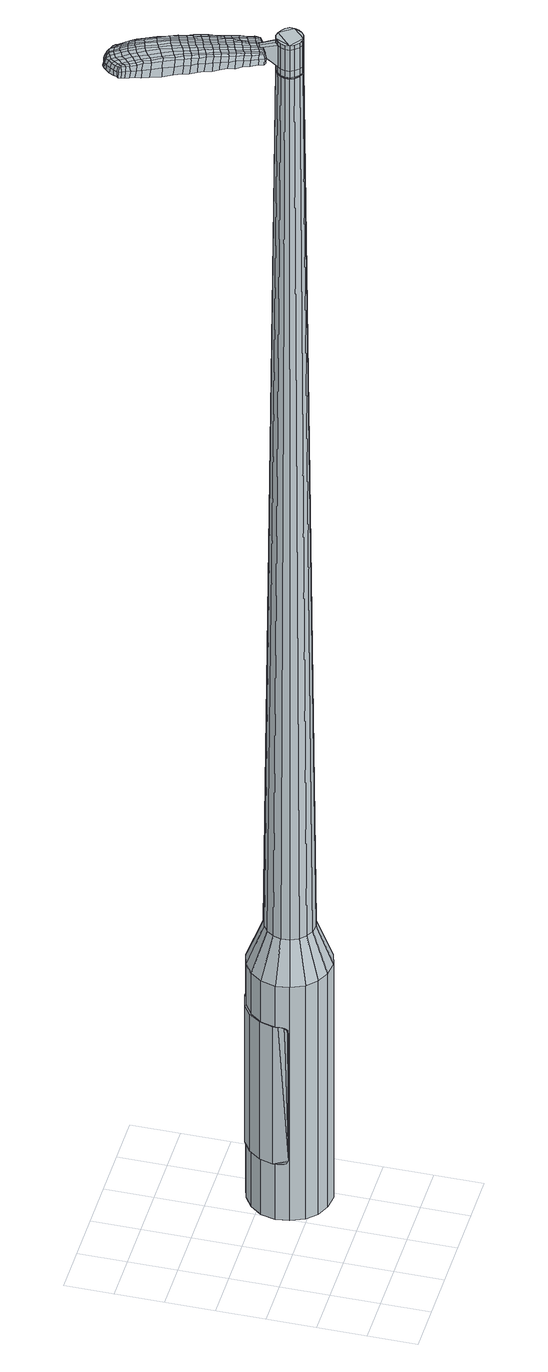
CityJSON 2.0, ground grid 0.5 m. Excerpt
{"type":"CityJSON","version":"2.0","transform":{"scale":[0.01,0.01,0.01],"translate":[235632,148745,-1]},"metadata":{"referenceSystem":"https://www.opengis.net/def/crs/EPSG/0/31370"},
"CityObjects":{
"object1":{"type":"GenericCityObject","attributes":{"cluster":117,"mean_distance_to_centroid":0.227,"new_centroid_x":235633.43,"new_centroid_y":148746.26,"mean_distance_to_camera":7.78,"H1":11.06,"H2":11.5,"Z_final":112.47,"cluster2":-1,"proj_x":235638.01,"proj_y":148744.16,"id_line":62722,"bearing_l":24.56,"distance":5.03,"orientation":"left","G_obj":114.56},"geometry":[{"type":"MultiSurface","lod":"2","boundaries":[[[0,1,2,3]],[[1,4,5,2]],[[4,6,7,5]],[[6,8,9,7]],[[8,10,11,9]],[[10,12,13,11]],[[12,14,15,13]],[[14,16,17,15]],[[16,18,19,17]],[[18,20,21,19]],[[20,22,23,21]],[[22,24,25,23]],[[24,26,27,25]],[[26,28,29,27]],[[28,30,31,29]],[[30,32,33,31]],[[32,34,35,33]],[[34,0,3,35]],[[36,37,38,39]],[[38,40,41,42]],[[41,43,42]],[[42,44,45,46]],[[45,47,46]],[[46,48,49,50]],[[49,51,50]],[[42,46,50,38]],[[50,52,39,38]],[[53,36,39]],[[2,5,7,35]],[[7,9,11,15]],[[11,13,15]],[[15,17,19,23]],[[19,21,23]],[[23,25,27,31]],[[27,29,31]],[[15,23,31,7]],[[31,33,35,7]],[[3,2,35]],[[1,0,54,55]],[[0,34,56,54]],[[34,32,57,56]],[[32,30,58,57]],[[30,28,59,58]],[[28,26,60,59]],[[26,24,61,60]],[[24,22,62,61]],[[22,20,63,62]],[[20,18,64,63]],[[18,16,65,64]],[[16,14,66,65]],[[14,12,67,66]],[[12,10,68,67]],[[10,8,69,68]],[[8,6,70,69]],[[6,4,71,70]],[[4,1,55,71]],[[55,54,72,73]],[[54,56,74,72]],[[56,57,75,74]],[[57,58,76,75]],[[58,59,77,76]],[[59,60,78,77]],[[60,61,79,78]],[[61,62,80,79]],[[62,63,81,80]],[[63,64,82,81]],[[64,65,83,82]],[[65,66,84,83]],[[66,67,85,84]],[[67,68,86,85]],[[68,69,87,86]],[[69,70,88,87]],[[70,71,89,88]],[[71,55,73,89]],[[90,91,92,93]],[[74,94,91,90]],[[95,96,94,74]],[[97,98,96,95]],[[99,100,98,97]],[[101,102,100,99]],[[103,104,102,101]],[[105,106,104,103]],[[107,108,106,105]],[[109,110,108,107]],[[83,111,110,109]],[[112,113,111,83]],[[114,115,113,112]],[[116,117,115,114]],[[118,119,117,116]],[[88,120,119,118]],[[89,121,120,88]],[[93,92,121,89]],[[122,123,124,125]],[[126,122,125,127]],[[128,126,127,129]],[[130,128,129,131]],[[132,130,131,133]],[[134,132,133,135]],[[136,134,135,137]],[[138,136,137,139]],[[140,138,139,141]],[[142,140,141,143]],[[144,142,143,145]],[[146,144,145,147]],[[148,146,147,149]],[[150,148,149,151]],[[152,150,151,153]],[[154,152,153,155]],[[73,72,90,93]],[[72,74,90]],[[75,95,74]],[[75,76,97,95]],[[76,77,99,97]],[[77,78,101,99]],[[78,79,103,101]],[[79,80,105,103]],[[80,81,107,105]],[[81,82,109,107]],[[82,83,109]],[[84,112,83]],[[84,85,114,112]],[[85,86,116,114]],[[86,87,118,116]],[[87,88,118]],[[73,93,89]],[[156,157,92,91]],[[157,121,92]],[[158,119,120]],[[158,159,117,119]],[[159,160,115,117]],[[160,161,113,115]],[[161,111,113]],[[162,110,111]],[[162,163,108,110]],[[163,164,106,108]],[[164,165,104,106]],[[165,166,102,104]],[[166,167,100,102]],[[167,168,98,100]],[[168,169,96,98]],[[169,94,96]],[[156,91,94]],[[39,52,154,170]],[[157,156,171,155]],[[53,39,170,123]],[[156,94,124,171]],[[36,53,123,122]],[[94,169,125,124]],[[37,36,122,126]],[[169,168,127,125]],[[38,37,126,128]],[[168,167,129,127]],[[40,38,128,130]],[[167,166,131,129]],[[41,40,130,132]],[[166,165,133,131]],[[43,41,132,134]],[[165,164,135,133]],[[42,43,134,136]],[[164,163,137,135]],[[44,42,136,138]],[[163,162,139,137]],[[45,44,138,140]],[[162,111,141,139]],[[47,45,140,142]],[[111,161,143,141]],[[46,47,142,144]],[[161,160,145,143]],[[48,46,144,146]],[[160,159,147,145]],[[49,48,146,148]],[[159,158,149,147]],[[51,49,148,150]],[[158,120,151,149]],[[50,51,150,152]],[[120,121,153,151]],[[52,50,152,154]],[[121,157,155,153]],[[154,155,172,173]],[[155,171,174,172]],[[171,124,175,174]],[[124,123,176,175]],[[123,170,177,176]],[[170,154,173,177]],[[178,179,180,181]],[[182,178,181,183]],[[178,182,184,185]],[[179,178,185,186]],[[187,188,189,190]],[[191,187,190,192]],[[187,191,193,194]],[[188,187,194,195]],[[196,197,198,199]],[[200,196,199,201]],[[196,200,202,203]],[[197,196,203,204]],[[205,206,207,208]],[[209,205,208,210]],[[205,209,211,212]],[[206,205,212,213]],[[214,215,216,217]],[[218,214,217,219]],[[214,218,220,221]],[[215,214,221,222]],[[223,224,225,226]],[[227,223,226,228]],[[223,227,229,230]],[[224,223,230,231]],[[232,233,234,235]],[[224,232,235,225]],[[232,224,231,236]],[[233,232,236,237]],[[238,239,240,241]],[[233,238,241,234]],[[238,233,237,242]],[[239,238,242,243]],[[244,182,183,245]],[[239,244,245,240]],[[244,239,243,246]],[[182,244,246,184]],[[247,248,249,250]],[[251,247,250,252]],[[247,251,253,254]],[[248,247,254,255]],[[256,257,258,259]],[[248,256,259,249]],[[256,248,255,260]],[[257,256,260,261]],[[262,263,264,265]],[[257,262,265,258]],[[262,257,261,266]],[[263,262,266,267]],[[268,269,270,271]],[[263,268,271,264]],[[268,263,267,272]],[[269,268,272,273]],[[274,179,186,275]],[[269,274,275,270]],[[274,269,273,276]],[[179,274,276,180]],[[277,278,279,280]],[[281,277,280,282]],[[277,281,283,284]],[[278,277,284,285]],[[286,287,288,289]],[[278,286,289,279]],[[286,278,285,290]],[[287,286,290,291]],[[292,293,294,295]],[[287,292,295,288]],[[292,287,291,296]],[[293,292,296,297]],[[298,191,192,299]],[[293,298,299,294]],[[298,293,297,300]],[[191,298,300,193]],[[301,302,303,304]],[[305,301,304,306]],[[301,305,307,308]],[[302,301,308,309]],[[310,311,312,313]],[[302,310,313,303]],[[310,302,309,314]],[[311,310,314,315]],[[316,317,318,319]],[[311,316,319,312]],[[316,311,315,320]],[[317,316,320,321]],[[322,323,324,325]],[[317,322,325,318]],[[322,317,321,326]],[[323,322,326,327]],[[328,188,195,329]],[[323,328,329,324]],[[328,323,327,330]],[[188,328,330,189]],[[331,217,216,332]],[[333,331,332,334]],[[331,333,335,336]],[[217,331,336,219]],[[337,333,334,338]],[[339,337,338,340]],[[337,339,341,342]],[[333,337,342,335]],[[343,339,340,344]],[[345,343,344,346]],[[343,345,347,348]],[[339,343,348,341]],[[349,345,346,350]],[[351,349,350,352]],[[349,351,353,354]],[[345,349,354,347]],[[355,351,352,356]],[[206,355,356,207]],[[355,206,213,357]],[[351,355,357,353]],[[358,359,204,203]],[[360,358,203,202]],[[358,360,361,362]],[[359,358,362,363]],[[364,365,363,362]],[[366,364,362,361]],[[364,366,367,368]],[[365,364,368,369]],[[370,371,369,368]],[[372,370,368,367]],[[370,372,373,374]],[[371,370,374,375]],[[376,377,375,374]],[[378,376,374,373]],[[376,378,211,209]],[[377,376,209,210]],[[379,380,381,382]],[[281,379,382,283]],[[379,281,282,383]],[[380,379,383,384]],[[385,200,201,386]],[[380,385,386,381]],[[385,380,384,387]],[[200,385,387,202]],[[388,389,390,391]],[[227,388,391,229]],[[388,227,228,392]],[[389,388,392,393]],[[394,395,396,397]],[[389,394,397,390]],[[394,389,393,398]],[[395,394,398,399]],[[400,197,204,401]],[[395,400,401,396]],[[400,395,399,402]],[[197,400,402,198]],[[403,404,405,406]],[[185,403,406,186]],[[403,185,184,407]],[[404,403,407,408]],[[409,410,411,412]],[[404,409,412,405]],[[409,404,408,413]],[[410,409,413,414]],[[415,208,207,416]],[[410,415,416,411]],[[415,410,414,417]],[[208,415,417,210]],[[418,419,420,421]],[[190,418,421,192]],[[418,190,189,422]],[[419,418,422,423]],[[424,212,211,425]],[[419,424,425,420]],[[424,419,423,426]],[[212,424,426,213]],[[427,428,429,430]],[[305,427,430,307]],[[427,305,306,431]],[[428,427,431,432]],[[433,218,219,434]],[[428,433,434,429]],[[433,428,432,435]],[[218,433,435,220]],[[436,437,438,439]],[[251,436,439,253]],[[436,251,252,440]],[[437,436,440,441]],[[442,443,444,445]],[[437,442,445,438]],[[442,437,441,446]],[[443,442,446,447]],[[448,215,222,449]],[[443,448,449,444]],[[448,443,447,450]],[[215,448,450,216]],[[451,452,441,440]],[[250,451,440,252]],[[451,250,249,453]],[[452,451,453,454]],[[455,456,447,446]],[[452,455,446,441]],[[455,452,454,457]],[[456,455,457,458]],[[459,332,216,450]],[[456,459,450,447]],[[459,456,458,460]],[[332,459,460,334]],[[461,462,463,464]],[[308,461,464,309]],[[461,308,307,430]],[[462,461,430,429]],[[465,336,335,466]],[[462,465,466,463]],[[465,462,429,434]],[[336,465,434,219]],[[467,468,454,453]],[[259,467,453,249]],[[467,259,258,469]],[[468,467,469,470]],[[471,472,458,457]],[[468,471,457,454]],[[471,468,470,473]],[[472,471,473,474]],[[475,338,334,460]],[[472,475,460,458]],[[475,472,474,476]],[[338,475,476,340]],[[477,478,479,480]],[[314,477,480,315]],[[477,314,309,464]],[[478,477,464,463]],[[481,342,341,482]],[[478,481,482,479]],[[481,478,463,466]],[[342,481,466,335]],[[483,484,470,469]],[[265,483,469,258]],[[483,265,264,485]],[[484,483,485,486]],[[487,488,474,473]],[[484,487,473,470]],[[487,484,486,489]],[[488,487,489,490]],[[491,344,340,476]],[[488,491,476,474]],[[491,488,490,492]],[[344,491,492,346]],[[493,494,495,496]],[[320,493,496,321]],[[493,320,315,480]],[[494,493,480,479]],[[497,348,347,498]],[[494,497,498,495]],[[497,494,479,482]],[[348,497,482,341]],[[499,500,486,485]],[[271,499,485,264]],[[499,271,270,501]],[[500,499,501,502]],[[503,504,490,489]],[[500,503,489,486]],[[503,500,502,505]],[[504,503,505,506]],[[507,350,346,492]],[[504,507,492,490]],[[507,504,506,508]],[[350,507,508,352]],[[509,510,511,512]],[[326,509,512,327]],[[509,326,321,496]],[[510,509,496,495]],[[513,354,353,514]],[[510,513,514,511]],[[513,510,495,498]],[[354,513,498,347]],[[515,516,502,501]],[[275,515,501,270]],[[515,275,186,406]],[[516,515,406,405]],[[517,518,506,505]],[[516,517,505,502]],[[517,516,405,412]],[[518,517,412,411]],[[519,356,352,508]],[[518,519,508,506]],[[519,518,411,416]],[[356,519,416,207]],[[520,521,423,422]],[[330,520,422,189]],[[520,330,327,512]],[[521,520,512,511]],[[522,357,213,426]],[[521,522,426,423]],[[522,521,511,514]],[[357,522,514,353]],[[523,524,384,383]],[[280,523,383,282]],[[523,280,279,525]],[[524,523,525,526]],[[527,360,202,387]],[[524,527,387,384]],[[527,524,526,528]],[[360,527,528,361]],[[529,530,531,532]],[[230,529,532,231]],[[529,230,229,391]],[[530,529,391,390]],[[533,534,535,536]],[[530,533,536,531]],[[533,530,390,397]],[[534,533,397,396]],[[537,359,363,538]],[[534,537,538,535]],[[537,534,396,401]],[[359,537,401,204]],[[539,540,526,525]],[[289,539,525,279]],[[539,289,288,541]],[[540,539,541,542]],[[543,366,361,528]],[[540,543,528,526]],[[543,540,542,544]],[[366,543,544,367]],[[545,546,547,548]],[[236,545,548,237]],[[545,236,231,532]],[[546,545,532,531]],[[549,550,551,552]],[[546,549,552,547]],[[549,546,531,536]],[[550,549,536,535]],[[553,365,369,554]],[[550,553,554,551]],[[553,550,535,538]],[[365,553,538,363]],[[555,556,542,541]],[[295,555,541,288]],[[555,295,294,557]],[[556,555,557,558]],[[559,372,367,544]],[[556,559,544,542]],[[559,556,558,560]],[[372,559,560,373]],[[561,562,563,564]],[[242,561,564,243]],[[561,242,237,548]],[[562,561,548,547]],[[565,566,567,568]],[[562,565,568,563]],[[565,562,547,552]],[[566,565,552,551]],[[569,371,375,570]],[[566,569,570,567]],[[569,566,551,554]],[[371,569,554,369]],[[571,572,558,557]],[[299,571,557,294]],[[571,299,192,421]],[[572,571,421,420]],[[573,378,373,560]],[[572,573,560,558]],[[573,572,420,425]],[[378,573,425,211]],[[574,575,408,407]],[[246,574,407,184]],[[574,246,243,564]],[[575,574,564,563]],[[576,577,414,413]],[[575,576,413,408]],[[576,575,563,568]],[[577,576,568,567]],[[578,377,210,417]],[[577,578,417,414]],[[578,577,567,570]],[[377,578,570,375]],[[579,580,581,582]],[[582,581,583,584]],[[585,583,581,586]],[[586,581,580,587]],[[588,589,590,591]],[[591,590,592,593]],[[594,592,590,595]],[[595,590,589,596]],[[597,598,599,600]],[[600,599,601,602]],[[603,601,599,604]],[[604,599,598,605]],[[606,607,608,609]],[[609,608,610,611]],[[612,610,608,613]],[[613,608,607,614]],[[615,616,617,618]],[[618,617,619,620]],[[621,619,617,622]],[[622,617,616,623]],[[624,625,626,627]],[[627,626,628,629]],[[630,628,626,631]],[[631,626,625,632]],[[633,634,635,636]],[[636,635,625,624]],[[632,625,635,637]],[[637,635,634,638]],[[639,640,641,642]],[[642,641,634,633]],[[638,634,641,643]],[[643,641,640,644]],[[584,583,645,646]],[[646,645,640,639]],[[644,640,645,647]],[[647,645,583,585]],[[648,649,650,651]],[[651,650,652,653]],[[654,652,650,655]],[[655,650,649,656]],[[657,658,659,660]],[[660,659,649,648]],[[656,649,659,661]],[[661,659,658,662]],[[663,664,665,666]],[[666,665,658,657]],[[662,658,665,667]],[[667,665,664,668]],[[669,670,671,672]],[[672,671,664,663]],[[668,664,671,673]],[[673,671,670,674]],[[587,580,675,676]],[[676,675,670,669]],[[674,670,675,677]],[[677,675,580,579]],[[678,679,680,681]],[[681,680,682,683]],[[684,682,680,685]],[[685,680,679,686]],[[687,688,689,690]],[[690,689,679,678]],[[686,679,689,691]],[[691,689,688,692]],[[693,694,695,696]],[[696,695,688,687]],[[692,688,695,697]],[[697,695,694,698]],[[593,592,699,700]],[[700,699,694,693]],[[698,694,699,701]],[[701,699,592,594]],[[702,703,704,705]],[[705,704,706,707]],[[708,706,704,709]],[[709,704,703,710]],[[711,712,713,714]],[[714,713,703,702]],[[710,703,713,715]],[[715,713,712,716]],[[717,718,719,720]],[[720,719,712,711]],[[716,712,719,721]],[[721,719,718,722]],[[723,724,725,726]],[[726,725,718,717]],[[722,718,725,727]],[[727,725,724,728]],[[596,589,729,730]],[[730,729,724,723]],[[728,724,729,731]],[[731,729,589,588]],[[615,618,732,733]],[[733,732,734,735]],[[736,734,732,737]],[[737,732,618,620]],[[735,734,738,739]],[[739,738,740,741]],[[742,740,738,743]],[[743,738,734,736]],[[741,740,744,745]],[[745,744,746,747]],[[748,746,744,749]],[[749,744,740,742]],[[747,746,750,751]],[[751,750,752,753]],[[754,752,750,755]],[[755,750,746,748]],[[753,752,756,757]],[[757,756,607,606]],[[614,607,756,758]],[[758,756,752,754]],[[605,759,760,604]],[[604,760,761,603]],[[762,761,760,763]],[[763,760,759,764]],[[764,765,766,763]],[[763,766,767,762]],[[768,767,766,769]],[[769,766,765,770]],[[770,771,772,769]],[[769,772,773,768]],[[774,773,772,775]],[[775,772,771,776]],[[776,777,778,775]],[[775,778,779,774]],[[612,779,778,610]],[[610,778,777,611]],[[780,781,782,783]],[[783,782,682,684]],[[683,682,782,784]],[[784,782,781,785]],[[602,601,786,787]],[[787,786,781,780]],[[785,781,786,788]],[[788,786,601,603]],[[789,790,791,792]],[[792,791,628,630]],[[629,628,791,793]],[[793,791,790,794]],[[795,796,797,798]],[[798,797,790,789]],[[794,790,797,799]],[[799,797,796,800]],[[605,598,801,802]],[[802,801,796,795]],[[800,796,801,803]],[[803,801,598,597]],[[804,805,806,807]],[[807,806,586,587]],[[585,586,806,808]],[[808,806,805,809]],[[810,811,812,813]],[[813,812,805,804]],[[809,805,812,814]],[[814,812,811,815]],[[606,609,816,817]],[[817,816,811,810]],[[815,811,816,818]],[[818,816,609,611]],[[819,820,821,822]],[[822,821,591,593]],[[588,591,821,823]],[[823,821,820,824]],[[612,613,825,826]],[[826,825,820,819]],[[824,820,825,827]],[[827,825,613,614]],[[828,829,830,831]],[[831,830,706,708]],[[707,706,830,832]],[[832,830,829,833]],[[620,619,834,835]],[[835,834,829,828]],[[833,829,834,836]],[[836,834,619,621]],[[837,838,839,840]],[[840,839,652,654]],[[653,652,839,841]],[[841,839,838,842]],[[843,844,845,846]],[[846,845,838,837]],[[842,838,845,847]],[[847,845,844,848]],[[623,616,849,850]],[[850,849,844,843]],[[848,844,849,851]],[[851,849,616,615]],[[842,852,853,841]],[[841,853,651,653]],[[648,651,853,854]],[[853,852,854]],[[848,855,856,847]],[[847,856,852,842]],[[854,852,856,857]],[[857,856,855,858]],[[615,733,859,851]],[[851,859,855,848]],[[858,855,859,860]],[[860,859,733,735]],[[861,862,863,864]],[[864,863,709,710]],[[708,709,863,831]],[[831,863,862,828]],[[736,737,865,866]],[[866,865,862,861]],[[828,862,865,835]],[[835,865,737,620]],[[854,867,660,648]],[[657,660,867,868]],[[868,867,869]],[[858,870,871,857]],[[857,871,867,854]],[[869,867,871,872]],[[872,871,870,873]],[[735,739,874,860]],[[860,874,870,858]],[[873,870,874,875]],[[875,874,739,741]],[[876,877,878,879]],[[879,878,715,716]],[[710,715,878,864]],[[864,878,877,861]],[[742,743,880,881]],[[881,880,877,876]],[[861,877,880,866]],[[866,880,743,736]],[[869,882,883,868]],[[868,883,666,657]],[[663,666,883,884]],[[884,883,882,885]],[[873,886,887,872]],[[872,887,882,869]],[[885,882,887,888]],[[888,887,886,889]],[[741,745,890,875]],[[875,890,886,873]],[[889,886,890,891]],[[891,890,745,747]],[[892,893,894,895]],[[895,894,721,722]],[[716,721,894,879]],[[879,894,893,876]],[[748,749,896,897]],[[897,896,893,892]],[[876,893,896,881]],[[881,896,749,742]],[[885,898,899,884]],[[884,899,672,663]],[[669,672,899,900]],[[900,899,898,901]],[[889,902,903,888]],[[888,903,898,885]],[[901,898,903,904]],[[904,903,902,905]],[[747,751,906,891]],[[891,906,902,889]],[[905,902,906,907]],[[907,906,751,753]],[[908,909,910,911]],[[911,910,727,728]],[[722,727,910,895]],[[895,910,909,892]],[[754,755,912,913]],[[913,912,909,908]],[[892,909,912,897]],[[897,912,755,748]],[[901,914,915,900]],[[900,915,676,669]],[[587,676,915,807]],[[807,915,914,804]],[[905,916,917,904]],[[904,917,914,901]],[[804,914,917,813]],[[813,917,916,810]],[[753,757,918,907]],[[907,918,916,905]],[[810,916,918,817]],[[817,918,757,606]],[[824,919,920,823]],[[823,920,731,588]],[[728,731,920,911]],[[911,920,919,908]],[[614,758,921,827]],[[827,921,919,824]],[[908,919,921,913]],[[913,921,758,754]],[[785,922,923,784]],[[784,923,681,683]],[[678,681,923,924]],[[924,923,922,925]],[[603,761,926,788]],[[788,926,922,785]],[[925,922,926,927]],[[927,926,761,762]],[[928,929,930,931]],[[931,930,631,632]],[[630,631,930,792]],[[792,930,929,789]],[[932,933,934,935]],[[935,934,929,928]],[[789,929,934,798]],[[798,934,933,795]],[[764,759,936,937]],[[937,936,933,932]],[[795,933,936,802]],[[802,936,759,605]],[[925,938,939,924]],[[924,939,690,678]],[[687,690,939,940]],[[940,939,938,941]],[[762,767,942,927]],[[927,942,938,925]],[[941,938,942,943]],[[943,942,767,768]],[[944,945,946,947]],[[947,946,637,638]],[[632,637,946,931]],[[931,946,945,928]],[[948,949,950,951]],[[951,950,945,944]],[[928,945,950,935]],[[935,950,949,932]],[[770,765,952,953]],[[953,952,949,948]],[[932,949,952,937]],[[937,952,765,764]],[[941,954,955,940]],[[940,955,696,687]],[[693,696,955,956]],[[956,955,954,957]],[[768,773,958,943]],[[943,958,954,941]],[[957,954,958,959]],[[959,958,773,774]],[[960,961,962,963]],[[963,962,643,644]],[[638,643,962,947]],[[947,962,961,944]],[[964,965,966,967]],[[967,966,961,960]],[[944,961,966,951]],[[951,966,965,948]],[[776,771,968,969]],[[969,968,965,964]],[[948,965,968,953]],[[953,968,771,770]],[[957,970,971,956]],[[956,971,700,693]],[[593,700,971,822]],[[822,971,970,819]],[[774,779,972,959]],[[959,972,970,957]],[[819,970,972,826]],[[826,972,779,612]],[[809,973,974,808]],[[808,974,647,585]],[[644,647,974,963]],[[963,974,973,960]],[[815,975,976,814]],[[814,976,973,809]],[[960,973,976,967]],[[967,976,975,964]],[[611,777,977,818]],[[818,977,975,815]],[[964,975,977,969]],[[969,977,777,776]],[[579,582,181,180]],[[582,584,183,181]],[[594,595,194,193]],[[595,596,195,194]],[[597,600,199,198]],[[600,602,201,199]],[[621,622,221,220]],[[622,623,222,221]],[[624,627,226,225]],[[627,629,228,226]],[[633,636,235,234]],[[636,624,225,235]],[[639,642,241,240]],[[642,633,234,241]],[[584,646,245,183]],[[646,639,240,245]],[[654,655,254,253]],[[655,656,255,254]],[[656,661,260,255]],[[661,662,261,260]],[[662,667,266,261]],[[667,668,267,266]],[[668,673,272,267]],[[673,674,273,272]],[[674,677,276,273]],[[677,579,180,276]],[[684,685,284,283]],[[685,686,285,284]],[[686,691,290,285]],[[691,692,291,290]],[[692,697,296,291]],[[697,698,297,296]],[[698,701,300,297]],[[701,594,193,300]],[[702,705,304,303]],[[705,707,306,304]],[[711,714,313,312]],[[714,702,303,313]],[[717,720,319,318]],[[720,711,312,319]],[[723,726,325,324]],[[726,717,318,325]],[[596,730,329,195]],[[730,723,324,329]],[[780,783,382,381]],[[783,684,283,382]],[[602,787,386,201]],[[787,780,381,386]],[[629,793,392,228]],[[793,794,393,392]],[[794,799,398,393]],[[799,800,399,398]],[[800,803,402,399]],[[803,597,198,402]],[[707,832,431,306]],[[832,833,432,431]],[[833,836,435,432]],[[836,621,220,435]],[[837,840,439,438]],[[840,654,253,439]],[[843,846,445,444]],[[846,837,438,445]],[[623,850,449,222]],[[850,843,444,449]],[[978,979,980,981]],[[982,983,981,980]],[[984,985,986,987]],[[988,989,990,991]],[[979,992,993,980]],[[994,982,980,993]],[[995,984,987,996]],[[997,998,989,988]],[[992,999,1000,993]],[[1000,1001,994,993]],[[1002,995,996,1003]],[[1004,998,997,1005]],[[999,1006,1007,1000]],[[1007,1008,1001,1000]],[[1009,1002,1003,1010]],[[1011,1004,1005,1012]],[[1013,1014,1015,1016]],[[1017,1018,1014,1013]],[[1017,1019,1020,1018]],[[1019,1021,1022,1020]],[[1023,1024,1025,1026]],[[1027,1028,1024,1023]],[[1029,1030,1028,1027]],[[1031,1032,1030,1029]],[[1026,1015,1014,1023]],[[1023,1014,1018,1027]],[[1018,1020,1029,1027]],[[1020,1022,1031,1029]],[[987,986,983,982]],[[996,987,982,994]],[[1001,1003,996,994]],[[1008,1010,1003,1001]],[[988,991,985,984]],[[997,988,984,995]],[[1005,997,995,1002]],[[1012,1005,1002,1009]],[[989,1013,1016,990]],[[998,1017,1013,989]],[[1019,1017,998,1004]],[[1021,1019,1004,1011]],[[1033,1034,1035,1036]],[[1035,1037,1038,1039]],[[1035,1039,1040,1041]],[[1035,1041,1036]],[[1042,1033,1036,1043]],[[1044,1043,1036,1045]],[[1046,1045,1036]],[[1047,1035,1034,1048]],[[1049,1047,1048,1050]],[[1051,1049,1050,1052]],[[1053,1051,1052,1054]],[[1055,1053,1054,1056]],[[1056,1057,1058,1059]],[[1056,1059,1060,1061]],[[1056,1061,1062,1063]],[[1062,1064,1065,1066]],[[1062,1066,1067,1068]],[[1062,1068,1063]],[[1056,1063,1055]],[[1069,1070,1034,1033]],[[1071,1072,1037,1035]],[[1073,1074,1046,1036]],[[1070,1075,1048,1034]],[[1076,1071,1035,1047]],[[1075,1077,1050,1048]],[[1078,1076,1047,1049]],[[1077,1079,1052,1050]],[[1080,1078,1049,1051]],[[1079,1081,1054,1052]],[[1082,1080,1051,1053]],[[1081,1083,1056,1054]],[[1084,1082,1053,1055]],[[1083,1085,1057,1056]],[[1086,1087,1064,1062]],[[1088,1084,1055,1063]],[[1058,1057,1085,1089]],[[1059,1058,1089,1090]],[[1060,1059,1090,1091]],[[1061,1060,1091,1092]],[[1062,1061,1092,1086]],[[1093,1069,1033,1042]],[[1094,1093,1042,1043]],[[1095,1094,1043,1044]],[[1096,1095,1044,1045]],[[1074,1096,1045,1046]],[[1038,1037,1072,1097]],[[1065,1064,1087,1098]],[[1039,1038,1097,1099]],[[1040,1039,1099,1100]],[[1041,1040,1100,1101]],[[1036,1041,1101,1073]],[[1066,1065,1098,1102]],[[1067,1066,1102,1103]],[[1068,1067,1103,1104]],[[1063,1068,1104,1088]]]}]}
},
"vertices":[
[123,165,384],[137,169,384],[137,169,96],[123,165,96],[152,167,384],[152,167,96],[165,161,384],[165,161,96],[175,150,384],[175,150,96],[181,137,384],[181,137,96],[183,122,384],[183,122,96],[179,108,384],[179,108,96],[170,96,384],[170,96,96],[158,88,384],[158,88,96],[144,84,384],[144,84,96],[129,86,384],[129,86,96],[116,92,384],[116,92,96],[106,102,384],[106,102,96],[100,116,384],[100,116,96],[98,130,384],[98,130,96],[102,145,384],[102,145,96],[111,157,384],[111,157,96],[128,132,1524],[127,128,1524],[127,123,1524],[135,139,1524],[129,119,1524],[133,115,1524],[142,113,1524],[137,113,1524],[146,114,1524],[150,117,1524],[154,125,1524],[153,121,1524],[154,130,1524],[152,134,1524],[144,139,1524],[148,137,1524],[139,140,1524],[131,136,1524],[130,149,429],[138,152,429],[123,144,429],[118,137,429],[115,129,429],[116,120,429],[120,112,429],[126,106,429],[134,102,429],[143,101,429],[151,103,429],[158,108,429],[163,116,429],[166,124,429],[165,133,429],[161,141,429],[155,147,429],[147,151,429],[135,139,1483],[139,140,1483],[131,136,1483],[128,132,1483],[127,128,1483],[127,123,1483],[129,119,1483],[133,115,1483],[137,113,1483],[142,113,1483],[146,114,1483],[150,117,1483],[153,121,1483],[154,125,1483],[154,130,1483],[152,134,1483],[148,137,1483],[144,139,1483],[135,138,1483],[135,138,1485],[139,139,1485],[139,139,1483],[131,136,1485],[129,132,1483],[129,132,1485],[128,128,1483],[128,128,1485],[128,123,1483],[128,123,1485],[130,119,1483],[130,119,1485],[133,116,1483],[133,116,1485],[137,114,1483],[137,114,1485],[142,114,1483],[142,114,1485],[146,115,1483],[146,115,1485],[150,117,1485],[152,121,1483],[152,121,1485],[153,125,1483],[153,125,1485],[153,130,1483],[153,130,1485],[151,134,1483],[151,134,1485],[148,137,1485],[144,139,1485],[128,132,1519],[131,136,1519],[131,136,1493],[128,132,1493],[127,128,1519],[127,128,1493],[127,123,1519],[127,123,1493],[129,119,1519],[129,119,1493],[133,115,1519],[133,115,1493],[137,113,1519],[137,113,1493],[142,113,1519],[142,113,1493],[146,114,1519],[146,114,1493],[150,117,1519],[150,117,1493],[153,121,1519],[153,121,1493],[154,125,1519],[154,125,1493],[154,130,1519],[154,130,1493],[152,134,1519],[152,134,1493],[148,137,1519],[148,137,1493],[144,139,1519],[144,139,1493],[139,140,1519],[139,140,1493],[135,139,1485],[139,140,1485],[152,134,1485],[154,130,1485],[154,125,1485],[153,121,1485],[146,114,1485],[142,113,1485],[137,113,1485],[133,115,1485],[129,119,1485],[127,123,1485],[127,128,1485],[128,132,1485],[135,139,1519],[135,139,1493],[130,157,1513],[130,157,1518],[127,156,1513],[124,154,1513],[124,154,1518],[127,156,1518],[114,231,1519],[117,225,1518],[118,226,1509],[115,233,1510],[111,239,1519],[112,241,1510],[110,238,1526],[113,230,1525],[116,223,1525],[79,215,1519],[82,209,1518],[84,209,1525],[81,215,1525],[75,223,1519],[77,223,1526],[73,224,1510],[77,216,1510],[80,210,1509],[64,289,1519],[68,291,1519],[67,292,1513],[64,290,1513],[61,287,1519],[61,287,1513],[62,285,1524],[65,288,1524],[68,289,1524],[95,222,1530],[98,215,1529],[101,217,1529],[98,223,1530],[91,230,1531],[95,232,1531],[88,229,1530],[92,220,1530],[95,214,1529],[129,149,1512],[131,150,1512],[131,151,1517],[129,150,1517],[126,147,1512],[126,149,1517],[126,148,1506],[129,149,1506],[131,151,1506],[88,284,1519],[90,282,1519],[91,283,1512],[89,286,1512],[87,286,1518],[88,288,1512],[86,285,1522],[87,284,1523],[89,281,1524],[92,277,1519],[95,273,1519],[96,274,1512],[93,279,1512],[91,277,1524],[94,271,1525],[98,267,1519],[101,260,1519],[102,262,1511],[99,269,1511],[97,266,1526],[100,259,1526],[106,250,1519],[107,252,1510],[105,248,1526],[141,162,1513],[138,169,1513],[137,168,1518],[140,161,1517],[143,157,1512],[142,157,1516],[143,158,1506],[142,164,1507],[139,171,1507],[136,176,1514],[133,183,1515],[132,182,1520],[135,175,1519],[136,178,1507],[134,185,1507],[130,190,1515],[127,197,1516],[127,196,1522],[129,189,1521],[131,192,1508],[128,199,1508],[125,204,1517],[122,211,1517],[121,210,1524],[124,203,1523],[126,206,1508],[123,213,1509],[119,218,1518],[118,216,1524],[120,220,1509],[55,270,1519],[56,267,1519],[58,267,1524],[57,271,1523],[55,273,1518],[56,273,1522],[53,273,1512],[54,271,1512],[55,267,1512],[58,262,1519],[60,257,1519],[61,257,1525],[59,263,1524],[56,263,1512],[58,258,1512],[62,252,1519],[65,244,1519],[67,244,1526],[64,251,1526],[60,252,1511],[63,245,1511],[70,234,1519],[72,234,1526],[68,234,1510],[113,150,1513],[110,157,1513],[108,157,1507],[112,150,1507],[116,145,1512],[115,145,1506],[117,146,1516],[115,150,1517],[111,156,1518],[106,163,1514],[103,170,1515],[101,170,1507],[105,164,1507],[108,163,1519],[104,170,1520],[99,176,1515],[96,183,1516],[94,184,1508],[98,177,1508],[101,176,1521],[97,183,1522],[92,190,1517],[89,196,1517],[87,197,1509],[90,190,1508],[94,189,1523],[91,196,1524],[86,203,1518],[84,203,1509],[87,202,1524],[126,155,1519],[129,156,1519],[123,161,1520],[126,163,1520],[121,160,1520],[124,154,1519],[120,168,1522],[123,169,1522],[117,175,1523],[120,176,1523],[114,174,1523],[117,167,1521],[114,182,1524],[116,183,1524],[111,188,1525],[113,190,1525],[108,187,1525],[111,180,1524],[108,195,1526],[110,196,1526],[105,202,1527],[107,203,1527],[101,201,1527],[105,194,1526],[101,209,1528],[104,210,1528],[98,207,1528],[66,285,1527],[70,287,1527],[63,283,1526],[65,279,1527],[68,281,1528],[72,283,1528],[71,275,1529],[74,277,1529],[67,273,1528],[70,266,1530],[74,269,1530],[77,270,1530],[77,262,1531],[80,263,1531],[73,260,1530],[77,252,1531],[81,254,1531],[84,255,1531],[86,242,1531],[89,243,1531],[83,240,1531],[55,275,1518],[56,278,1519],[55,278,1513],[54,275,1513],[56,274,1523],[57,277,1523],[58,282,1519],[57,283,1513],[59,281,1524],[85,288,1518],[83,289,1518],[83,288,1523],[85,286,1523],[86,289,1513],[83,290,1513],[79,291,1519],[75,292,1519],[76,290,1524],[79,289,1523],[79,292,1513],[75,292,1513],[71,292,1519],[72,290,1524],[71,292,1513],[112,229,1528],[110,228,1528],[113,221,1528],[114,222,1527],[108,237,1528],[107,236,1529],[107,227,1529],[104,226,1530],[107,219,1529],[110,220,1528],[104,235,1529],[101,234,1530],[101,225,1530],[104,218,1529],[98,233,1531],[82,216,1528],[84,217,1529],[80,225,1529],[78,223,1528],[86,209,1527],[88,210,1528],[88,218,1529],[84,227,1530],[91,212,1528],[118,144,1512],[120,145,1512],[120,146,1517],[118,145,1517],[117,144,1506],[119,145,1506],[123,146,1512],[123,147,1517],[122,147,1506],[142,155,1512],[141,154,1512],[141,155,1506],[143,156,1506],[141,156,1517],[140,155,1517],[139,153,1512],[136,152,1512],[136,153,1506],[139,154,1506],[138,154,1517],[136,153,1517],[134,151,1512],[134,152,1506],[133,152,1517],[139,161,1519],[138,160,1519],[136,167,1520],[135,167,1520],[136,159,1519],[133,158,1519],[133,166,1520],[130,165,1520],[131,157,1519],[128,164,1520],[116,150,1519],[118,151,1519],[114,157,1520],[112,157,1520],[121,152,1519],[117,159,1520],[134,174,1521],[132,174,1521],[131,181,1522],[129,181,1522],[130,173,1521],[127,172,1521],[127,180,1522],[125,178,1523],[125,170,1522],[122,177,1523],[109,163,1521],[111,164,1521],[108,171,1522],[106,170,1522],[114,166,1521],[111,172,1522],[128,188,1523],[126,187,1523],[125,195,1524],[124,194,1524],[124,186,1523],[122,185,1524],[121,193,1525],[119,192,1525],[119,184,1524],[116,191,1525],[102,177,1523],[104,177,1523],[101,184,1524],[99,183,1524],[107,179,1524],[104,186,1525],[123,202,1525],[121,201,1525],[120,209,1526],[118,208,1526],[119,200,1526],[116,199,1526],[116,207,1527],[113,206,1527],[113,198,1526],[110,204,1527],[95,190,1525],[98,191,1525],[94,197,1526],[92,196,1526],[101,192,1526],[98,199,1527],[117,215,1527],[115,215,1527],[113,214,1527],[110,212,1528],[107,211,1528],[89,203,1527],[91,204,1527],[94,205,1528],[57,272,1525],[58,275,1525],[58,269,1526],[59,271,1526],[60,279,1526],[62,275,1527],[86,284,1525],[84,286,1525],[85,282,1526],[88,281,1525],[80,287,1525],[77,288,1526],[79,284,1527],[82,283,1526],[73,287,1526],[75,283,1527],[60,264,1526],[61,266,1527],[62,258,1527],[64,260,1528],[64,269,1528],[67,263,1529],[90,277,1526],[88,277,1527],[91,272,1528],[93,271,1527],[85,278,1527],[81,278,1528],[84,272,1529],[88,272,1528],[78,278,1528],[81,271,1530],[65,252,1528],[66,254,1529],[68,245,1528],[70,246,1529],[70,257,1529],[73,249,1530],[96,266,1528],[94,266,1528],[97,258,1529],[99,258,1528],[91,266,1529],[87,265,1530],[91,257,1530],[94,258,1530],[84,265,1530],[88,256,1531],[73,234,1529],[75,236,1529],[79,238,1530],[104,248,1528],[102,247,1529],[99,247,1530],[96,246,1530],[93,245,1531],[116,226,1509],[115,224,1518],[112,230,1518],[113,232,1509],[109,238,1519],[110,240,1510],[108,237,1525],[111,229,1525],[114,222,1525],[86,210,1525],[84,210,1518],[81,216,1518],[82,216,1525],[77,224,1519],[79,224,1525],[75,225,1510],[79,217,1509],[82,210,1509],[68,290,1513],[69,289,1519],[66,287,1519],[65,288,1513],[63,285,1519],[62,286,1513],[63,284,1524],[66,286,1524],[69,287,1524],[101,217,1528],[98,216,1528],[95,222,1529],[98,224,1529],[91,231,1529],[94,232,1529],[88,229,1529],[92,221,1529],[95,214,1528],[130,153,1516],[131,152,1512],[128,151,1512],[128,152,1516],[125,150,1512],[125,150,1516],[125,150,1506],[128,151,1506],[130,153,1506],[89,282,1512],[88,280,1519],[87,283,1518],[88,285,1512],[85,285,1518],[86,286,1512],[85,284,1522],[86,282,1523],[87,280,1523],[94,273,1512],[94,272,1519],[91,276,1519],[92,278,1512],[90,275,1524],[93,270,1525],[100,261,1511],[100,259,1519],[96,266,1519],[97,268,1511],[95,265,1525],[99,258,1526],[104,249,1519],[105,251,1510],[103,248,1526],[136,168,1518],[136,169,1513],[139,162,1513],[138,161,1517],[141,157,1512],[140,157,1515],[141,158,1506],[140,163,1506],[137,170,1507],[130,182,1520],[131,183,1514],[134,176,1514],[133,175,1519],[134,177,1507],[132,184,1507],[125,195,1522],[126,197,1516],[128,190,1515],[127,189,1521],[129,191,1508],[126,198,1508],[119,209,1523],[120,210,1517],[123,204,1516],[122,202,1522],[124,205,1508],[121,212,1508],[118,217,1517],[117,216,1524],[118,219,1509],[60,268,1523],[58,268,1519],[57,271,1518],[59,271,1523],[57,273,1518],[58,273,1522],[55,273,1512],[56,271,1512],[57,268,1512],[63,258,1525],[62,258,1519],[60,263,1519],[61,263,1524],[58,263,1512],[60,258,1512],[69,245,1526],[67,245,1519],[64,252,1519],[66,252,1525],[62,253,1511],[65,246,1511],[72,235,1519],[74,234,1526],[70,235,1510],[110,158,1507],[111,158,1513],[115,151,1513],[114,151,1506],[118,147,1512],[116,147,1506],[118,148,1515],[116,151,1517],[113,157,1518],[103,171,1507],[104,171,1514],[108,164,1514],[106,165,1507],[109,164,1519],[106,171,1520],[96,184,1508],[97,184,1516],[101,177,1515],[99,178,1508],[102,177,1521],[99,184,1522],[89,198,1508],[91,197,1517],[94,191,1516],[92,191,1508],[96,190,1522],[92,197,1523],[87,204,1517],[85,204,1509],[89,203,1524],[126,156,1518],[128,157,1518],[123,162,1519],[125,163,1519],[120,161,1519],[123,154,1518],[120,169,1520],[122,170,1520],[117,176,1521],[119,177,1521],[114,174,1521],[117,168,1520],[114,182,1523],[116,183,1523],[111,189,1524],[113,190,1524],[108,188,1524],[111,181,1523],[107,196,1525],[110,197,1525],[104,202,1526],[107,204,1526],[101,201,1526],[105,194,1525],[101,209,1527],[104,210,1527],[98,208,1527],[70,285,1526],[67,284,1526],[64,282,1525],[66,278,1526],[69,280,1526],[72,282,1526],[74,276,1528],[71,275,1528],[68,273,1527],[71,266,1528],[74,268,1529],[77,270,1529],[80,263,1530],[77,262,1530],[74,260,1529],[78,252,1530],[81,254,1530],[84,255,1530],[89,243,1530],[86,242,1530],[83,240,1530],[57,277,1513],[58,277,1518],[57,274,1518],[56,275,1512],[58,274,1523],[59,276,1523],[60,281,1519],[59,282,1513],[61,280,1523],[82,286,1523],[82,287,1518],[84,286,1518],[84,285,1523],[85,287,1512],[82,288,1512],[76,288,1523],[75,289,1519],[79,288,1519],[79,287,1523],[79,289,1513],[75,290,1513],[72,289,1519],[72,288,1524],[72,290,1513],[112,222,1527],[109,228,1527],[110,228,1527],[113,222,1526],[107,236,1527],[106,236,1528],[107,219,1528],[104,226,1528],[107,227,1528],[110,221,1527],[103,235,1528],[100,234,1529],[101,225,1529],[104,218,1528],[97,233,1529],[81,225,1528],[85,217,1527],[83,216,1527],[80,224,1527],[87,210,1526],[88,211,1527],[88,219,1528],[84,227,1528],[91,212,1527],[119,148,1516],[119,147,1512],[118,146,1512],[118,147,1516],[117,146,1506],[118,147,1506],[122,148,1512],[122,149,1516],[121,149,1506],[140,157,1506],[140,156,1512],[141,156,1512],[141,157,1506],[140,157,1516],[139,157,1516],[135,155,1506],[135,154,1512],[138,155,1512],[138,156,1506],[137,156,1516],[135,155,1516],[133,153,1512],[133,154,1506],[132,154,1516],[137,161,1518],[138,161,1518],[135,167,1519],[133,159,1518],[135,160,1518],[132,166,1519],[130,165,1519],[131,158,1518],[128,164,1519],[114,158,1519],[117,152,1518],[116,151,1518],[113,158,1519],[120,153,1518],[117,159,1519],[132,174,1520],[130,181,1521],[129,181,1521],[127,172,1520],[130,173,1520],[127,180,1521],[124,179,1521],[125,171,1520],[122,178,1521],[108,171,1521],[111,165,1520],[110,164,1520],[106,171,1521],[114,166,1520],[111,173,1521],[126,188,1522],[127,188,1522],[124,195,1523],[123,195,1523],[121,186,1522],[124,187,1522],[121,194,1523],[118,193,1524],[119,185,1523],[116,191,1524],[101,185,1523],[104,178,1522],[103,178,1522],[100,184,1523],[107,179,1522],[104,186,1523],[120,201,1524],[121,202,1524],[119,209,1525],[118,208,1525],[115,199,1525],[118,200,1524],[115,207,1525],[112,206,1526],[113,198,1525],[110,205,1526],[94,198,1525],[98,191,1524],[96,191,1524],[93,197,1525],[101,193,1524],[98,199,1525],[115,215,1526],[116,215,1526],[110,213,1527],[112,214,1526],[107,212,1527],[91,204,1526],[90,204,1526],[95,206,1526],[60,274,1524],[59,272,1524],[60,269,1525],[61,271,1525],[62,278,1525],[63,275,1525],[85,281,1525],[83,284,1524],[85,283,1524],[86,280,1525],[78,283,1526],[77,286,1525],[80,285,1524],[82,282,1525],[73,286,1525],[75,283,1526],[63,266,1526],[62,264,1526],[64,258,1526],[65,260,1527],[65,269,1526],[68,263,1527],[90,271,1527],[87,276,1526],[89,276,1526],[92,270,1526],[84,271,1528],[81,277,1527],[84,277,1526],[87,271,1527],[78,277,1527],[81,271,1528],[67,254,1527],[66,253,1527],[70,245,1527],[71,247,1528],[70,257,1528],[74,249,1529],[96,258,1528],[93,265,1527],[94,265,1527],[98,258,1527],[90,257,1529],[87,265,1529],[90,265,1528],[94,258,1528],[84,264,1529],[87,256,1530],[76,236,1528],[74,235,1528],[79,238,1529],[101,247,1528],[102,247,1528],[95,246,1529],[98,247,1529],[92,245,1530],[141,158,1508],[135,155,1508],[123,185,1509],[130,188,1509],[114,205,1510],[122,208,1510],[99,241,1512],[107,245,1512],[115,229,1511],[106,225,1511],[91,258,1513],[85,270,1514],[93,273,1514],[100,261,1513],[129,152,1508],[116,182,1509],[107,201,1510],[90,237,1512],[98,221,1511],[83,254,1513],[77,266,1514],[123,149,1508],[108,178,1509],[99,198,1510],[82,233,1512],[89,217,1511],[69,262,1514],[74,250,1513],[117,146,1508],[101,175,1509],[91,194,1510],[73,230,1512],[81,213,1511],[61,259,1514],[66,246,1513],[79,282,1514],[76,285,1514],[82,288,1514],[87,285,1514],[72,278,1514],[70,282,1514],[64,275,1514],[63,280,1514],[56,271,1514],[57,277,1514],[72,289,1515],[67,290,1515],[68,290,1515],[76,290,1515],[68,287,1515],[66,290,1515],[64,285,1515],[65,289,1515],[60,283,1515],[64,289,1515],[97,127,334],[97,132,334],[97,132,165],[98,117,171],[97,127,165],[98,124,165],[98,121,166],[98,119,167],[98,118,169],[98,124,334],[98,121,333],[98,119,332],[98,118,331],[98,117,328],[101,146,165],[101,146,334],[110,158,165],[110,158,334],[122,166,165],[122,166,334],[137,170,165],[137,170,334],[152,169,165],[152,169,334],[156,167,334],[159,166,334],[162,164,333],[164,164,332],[165,163,331],[165,163,328],[156,167,165],[165,163,171],[165,163,169],[164,164,167],[162,164,166],[159,166,165],[100,128,334],[100,131,334],[100,131,165],[100,128,165],[101,118,171],[101,118,328],[104,145,334],[104,145,165],[112,156,334],[112,156,165],[124,164,334],[124,164,165],[137,167,334],[137,167,165],[151,166,334],[151,166,165],[155,165,334],[164,160,328],[164,160,171],[155,165,165],[158,163,334],[161,162,333],[162,161,332],[164,160,331],[100,124,334],[101,121,333],[101,119,332],[101,118,331],[100,124,165],[164,160,169],[101,121,166],[101,119,167],[101,118,169],[162,161,167],[161,162,166],[158,163,165]
]}
